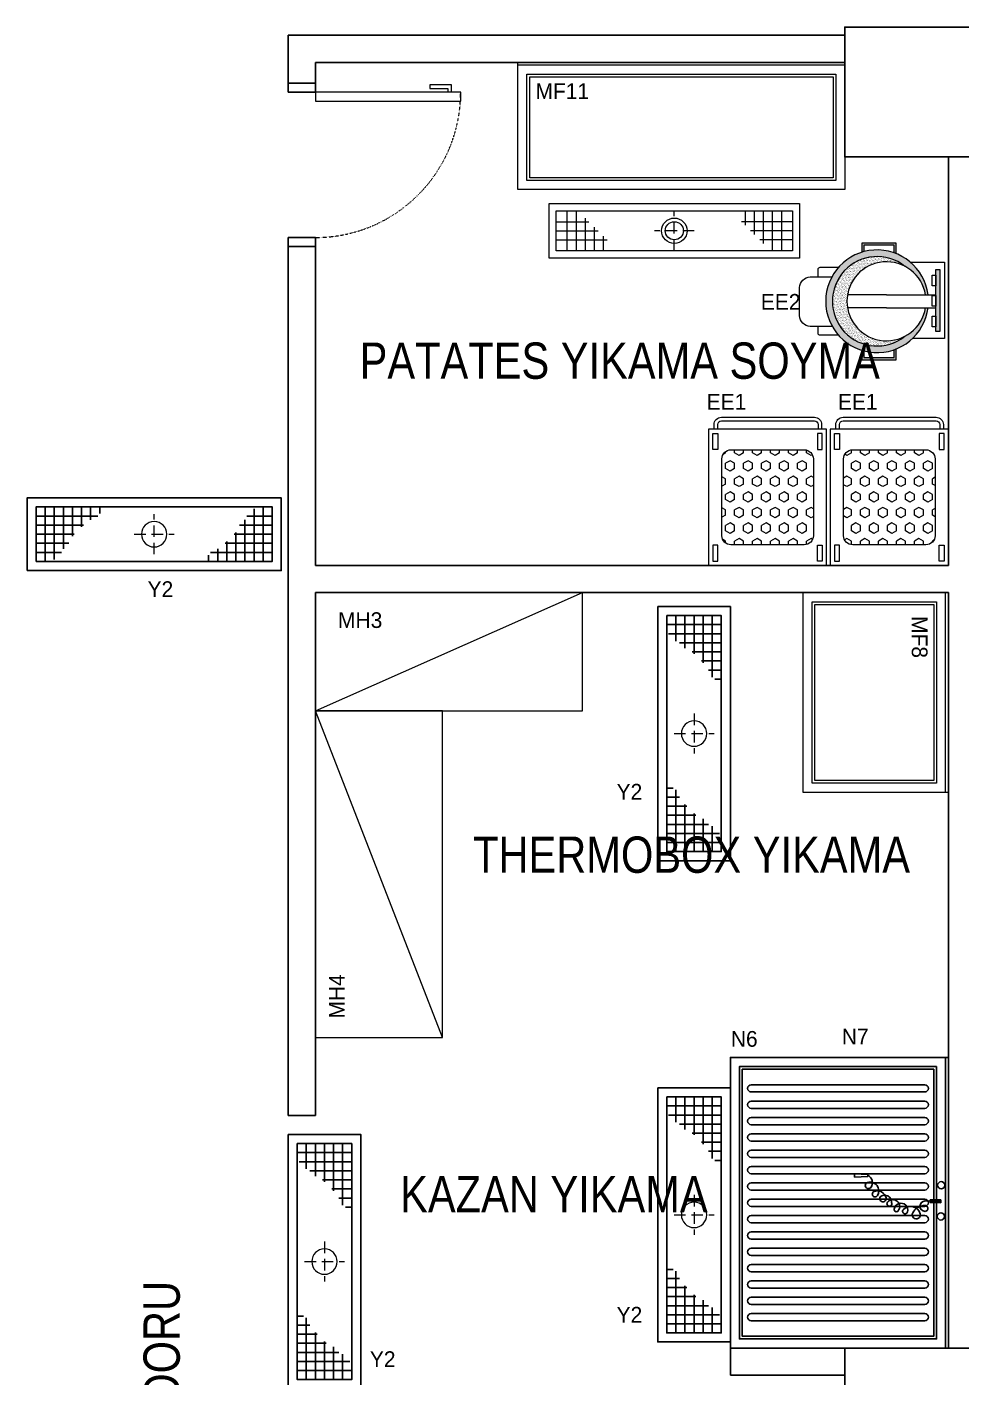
# Model space of a CAD drawing. Header units: millimetres. Extents: x -2535 to 6095, y 13368 to 17802.
# Drawn here: x 3332 to 3846, y 15217 to 15961 of the extents above; entities that cross this region are included whole.
import ezdxf
from ezdxf.enums import TextEntityAlignment as Align

# ---------------------------------------------------------------- set-up
doc = ezdxf.new("R2010")
doc.units = ezdxf.units.MM
doc.linetypes.add('DASHED2', pattern=[9.525, 6.35, -3.175])
doc.linetypes.add('DOT', pattern=[0.25, 0, -0.25])
for name, color, linetype, lineweight in [('BL-G', 102, 'Continuous', 0), ('KAPI', 32, 'Continuous', 0), ('kapi-acilis', 43, 'DOT', 0), ('PLAN', 253, 'Continuous', 0), ('Sktürk_MEVCUT EKİPMAN', 1, 'Continuous', 0), ('Sktürk_YAZI', 24, 'Continuous', 0), ('Tezgah', 7, 'Continuous', 9), ('Yazı', 132, 'Continuous', 15), ('yerizg-a', 7, 'Continuous', 0), ('yerizg-b', 7, 'Continuous', 0), ('YRNO', 7, 'Continuous', 0)]:
    doc.layers.add(name, color=color, linetype=linetype, lineweight=lineweight)
doc.layers.add('S2000-002 Çizgi', color=7, linetype='Continuous')
doc.layers.add('Soğuk Oda (Panel)', color=155, linetype='Continuous')
doc.styles.add('Romans', font='romans.shx')
doc.styles.add('TAKSİM', font='GOTHIC.TTF', dxfattribs={"height": 20})
doc.styles.add('yazı', font='swissck.ttf')

# ---------------------------------------------------------------- blocks, each defined once
blk = doc.blocks.new('A$C6A764375')
at = {"layer": 'Sktürk_MEVCUT EKİPMAN', "color": 1}
for points in [[(0, 70), (180, 70), (180, 68.5), (0, 68.5)], [(0, 70), (180, 70), (180, 0), (0, 0)], [(5, 63.5), (175, 63.5), (175, 5), (5, 5)], [(6.5, 62), (173.5, 62), (173.5, 6.5), (6.5, 6.5)]]:
    blk.add_lwpolyline(points, close=True, dxfattribs=at)
at = {"layer": 'Sktürk_YAZI', "style": 'TAKSİM'}
blk.add_text('MF11', height=8.64, dxfattribs=at).set_placement((24.46, 49.89), align=Align.CENTER)
blk = doc.blocks.new('J-K109l')
at = {"layer": 'KAPI', "linetype": 'Continuous'}
blk.add_lwpolyline([(5, 10), (10, 10), (10, 90), (5, 90)], close=True, dxfattribs=at)
blk.add_lwpolyline([(5, 85), (1, 85), (1, 73), (3, 73), (3, 83), (5, 83)], dxfattribs=at)
at = {"layer": 'kapi-acilis', "linetype": 'DOT'}
blk.add_arc((5, 10), 80, 0, 90, dxfattribs=at)
blk = doc.blocks.new('90')
at = {"linetype": 'Continuous', "ltscale": 5}
for p, q in [((-5892.45, 16570.68), (-5892.45, 16555.68)), ((-5892.45, 16555.68), (-5887.45, 16555.68)), ((-5807.45, 16555.68), (-5802.45, 16555.68))]:
    blk.add_line(p, q, dxfattribs=at)
for points in [[(-5887.45, 16555.68), (-5887.45, 16570.68), (-5892.45, 16570.68), (-5892.45, 16555.68)], [(-5802.45, 16555.68), (-5802.45, 16570.68), (-5807.45, 16570.68), (-5807.45, 16555.68)]]:
    blk.add_lwpolyline(points, dxfattribs=at)
blk.add_blockref('J-K109l', (-5892.45, 16560.68), dxfattribs=at)
blk = doc.blocks.new('Y-SIFON')
at = {"layer": 'yerizg-a', "color": 0, "linetype": 'Continuous'}
blk.add_circle((0, 0), 7, dxfattribs=at)
at = {"layer": 'yerizg-b', "color": 0, "linetype": 'DASHED2'}
for points in [[(0, 11), (0, -11)], [(-11, 0), (11, 0)]]:
    blk.add_lwpolyline(points, dxfattribs=at)
blk = doc.blocks.new('1BS-SAK313A')
at = {"layer": 'yerizg-a', "color": 0}
blk.add_lwpolyline([(0, 0), (138, 0), (138, -30), (0, -30)], close=True, dxfattribs=at)
at = {"layer": 'yerizg-a', "color": 0, "linetype": 'Continuous'}
blk.add_circle((69, -15), 5, dxfattribs=at)
at = {"layer": 'yerizg-b', "color": 0}
for p, q in [((10, -26), (10, -4)), ((15, -4), (15, -26)), ((108, -4), (108, -12)), ((113, -4), (113, -17)), ((118, -4), (118, -22)), ((123, -26), (123, -4)), ((128, -4), (128, -26)), ((4, -10), (22, -10)), ((20, -26), (20, -8)), ((25, -26), (25, -13)), ((134, -10), (106, -10)), ((4, -15), (27, -15)), ((4, -20), (32, -20)), ((30, -26), (30, -18)), ((134, -15), (111, -15)), ((134, -20), (116, -20))]:
    blk.add_line(p, q, dxfattribs=at)
blk.add_lwpolyline([(4, -4), (134, -4), (134, -26), (4, -26)], close=True, dxfattribs=at)
at = {"layer": 'PLAN', "color": 0, "linetype": 'Continuous'}
blk.add_blockref('Y-SIFON', (69, -15), dxfattribs=at)
at = {"layer": 'YRNO', "linetype": 'Continuous', "style": 'Romans', "width": 0.8}
blk.add_attdef('YRNO', text='', height=10, dxfattribs=at).set_placement((120, -40), align=Align.MIDDLE)
blk = doc.blocks.new('87878')
at = {"layer": 'BL-G', "linetype": 'Continuous', "ltscale": 5}
for points in [[(209436.15, 40146.36), (209437.56, 40146.36, -0.234697), (209448.87, 40162.06, -2.076412), (209448.87, 40123.58, -0.234697), (209437.56, 40139.28), (209436.15, 40139.28, 15.937254)], [(209453.65, 40169.06, -0.011134), (209454.83, 40169.51), (209454.83, 40173.84), (209471.51, 40173.84), (209471.51, 40170.16, -0.010848), (209472.69, 40169.81), (209472.69, 40175.02), (209453.65, 40175.02)], [(209429.62, 40125.39), (209431.8, 40125.39), (209431.8, 40159.41), (209429.62, 40159.41)], [(209453.65, 40110.72), (209472.69, 40110.72), (209472.69, 40115.83, -0.010848), (209471.51, 40115.48), (209471.51, 40111.9), (209454.83, 40111.9), (209454.83, 40116.13, -0.011134), (209453.65, 40116.58)]]:
    blk.add_hatch(color=256, dxfattribs=at).paths.add_polyline_path(points)
h = blk.add_hatch(dxfattribs=at)
h.set_pattern_fill('AR-SAND', color=256, scale=0.023578, angle=180, style=0)
h.set_pattern_definition([(217.5, (211871.9553, 37563.8625), (0.03772518, -1.15392753), [0, -0.91029075, 0, -1.01808834, 0, -0.97317268]), (187.5, (211871.9553, 37563.8625), (-1.0598759, -1.6901141), [0, -0.4910779, 0, -0.82045943, 0, -0.31440963]), (147.5, (211872.6919, 37563.8625), (-1.86498404, -0.00338856), [0, -0.29943775, 0, -1.0779759, 0, -1.4073574]), (137.5, (211872.6919, 37563.8625), (-1.80029625, -0.52561775), [0, -0.14971887, 0, -0.70667308, 0, -0.80848192])])
h.paths.add_polyline_path([(209448.87, 40123.58, 2.076412), (209448.87, 40162.06, -1.658135)])
for points in [[(209472.69, 40169.81), (209472.69, 40175.02), (209453.65, 40175.02), (209453.65, 40169.01), (209453.65, 40169.01)], [(209471.51, 40170.16), (209471.51, 40173.84), (209454.83, 40173.84), (209454.83, 40169.49)], [(209445.92, 40121.24), (209427.15, 40121.24), (209427.15, 40163.39), (209444.79, 40163.39)], [(209459.03, 40146.36), (209431.8, 40146.36)], [(209459.03, 40146.36), (209480.49, 40146.36)], [(209459.03, 40139.28), (209431.8, 40139.28)], [(209459.03, 40139.28), (209480.49, 40139.28)], [(209453.65, 40116.58), (209453.65, 40110.72), (209472.69, 40110.72), (209472.69, 40115.83)], [(209454.83, 40116.13), (209454.83, 40111.9), (209471.51, 40111.9), (209471.51, 40115.48)]]:
    blk.add_lwpolyline(points, dxfattribs=at)
for points in [[(209496.87, 40156.62), (209496.87, 40160.2, 0.414214), (209495.69, 40161.38), (209485.58, 40161.38)], [(209489.14, 40156.22), (209489.14, 40156.62), (209500.98, 40156.62, -0.414214), (209506.88, 40150.72), (209506.88, 40135.31, -0.414214), (209500.98, 40129.42), (209489.14, 40129.42)], [(209485.55, 40124.23), (209495.69, 40124.23, 0.414214), (209496.87, 40125.41), (209496.87, 40129.42)]]:
    blk.add_lwpolyline(points, format="xyb", dxfattribs=at)
for points in [[(209429.62, 40125.39), (209429.62, 40159.41), (209431.8, 40159.41), (209431.8, 40125.39)], [(209431.8, 40151.02), (209431.8, 40156.87), (209433.8, 40156.87), (209433.8, 40151.02)], [(209431.8, 40139.72), (209431.8, 40145.57), (209433.8, 40145.57), (209433.8, 40139.72)], [(209431.8, 40128.39), (209431.8, 40134.24), (209433.8, 40134.24), (209433.8, 40128.39)]]:
    blk.add_lwpolyline(points, close=True, dxfattribs=at)
for centre, radius, start, end in [((209464.22, 40142.82), 28.29, 187.18076, 172.81924), ((209459.03, 40142.82), 21.76, 189.35495, 170.64505), ((209464.22, 40142.82), 24.61, 231.43093, 128.56907)]:
    blk.add_arc(centre, radius, start, end, dxfattribs=at)
blk = doc.blocks.new('ARB.Sebze Basma')
h = blk.add_hatch()
h.set_pattern_fill('HEX', color=251, scale=0.9, angle=270, style=0)
h.set_pattern_definition([(270, (-111636.488, 8696.6115), (4.94933518, -9e-16), [2.8575, -5.715]), (30, (-111636.488, 8696.6115), (-2.4746676, 4.28625), [2.8575, -5.715]), (330, (-111636.488, 8693.754), (2.4746676, 4.28625), [2.8575, -5.715])])
h.paths.add_polyline_path([(-52.67, -63.66), (-12.33, -63.66, 0.414214), (-7.33, -58.66), (-7.33, -16.34, 0.414214), (-12.33, -11.34), (-52.67, -11.34, 0.414214), (-57.67, -16.34), (-57.67, -58.66, 0.414214)])
blk.add_lwpolyline([(-65, 0), (-65, -75), (0, -75), (0, 0)], close=True)
at = {"color": 251}
for points in [[(-62.61, -2.35), (-59.93, -2.35), (-59.93, -11.21), (-62.61, -11.21)], [(-2.39, -2.35), (-5.07, -2.35), (-5.07, -11.21), (-2.39, -11.21)], [(-62.61, -72.65), (-59.93, -72.65), (-59.93, -63.79), (-62.61, -63.79)], [(-2.39, -72.65), (-5.07, -72.65), (-5.07, -63.79), (-2.39, -63.79)]]:
    blk.add_lwpolyline(points, close=True, dxfattribs=at)
blk.add_lwpolyline([(-7.33, -16.34), (-7.33, -58.66, -0.414214), (-12.33, -63.66), (-52.67, -63.66, -0.414214), (-57.67, -58.66), (-57.67, -16.34, -0.414214), (-52.67, -11.34), (-12.33, -11.34, -0.414214)], format="xyb", close=True, dxfattribs=at)
for points in [[(-3.03, -75.16), (-3.03, -77.6, -0.414214), (-7.03, -81.6), (-58.25, -81.6, -0.414214), (-62.25, -77.6), (-62.25, -75)], [(-5.03, -75.16), (-5.03, -77.6, -0.414214), (-7.03, -79.6), (-58.25, -79.6, -0.414214), (-60.25, -77.6), (-60.25, -75)]]:
    blk.add_lwpolyline(points, format="xyb", dxfattribs=at)
blk = doc.blocks.new('140x40x13.5')
for p, q in [((-5363.58, 16793.7), (-5363.58, 16763.7)), ((-5358.58, 16764.7), (-5358.58, 16793.7)), ((-5353.58, 16793.7), (-5353.58, 16770.7)), ((-5348.58, 16793.7), (-5348.58, 16777.7)), ((-5343.58, 16793.7), (-5343.58, 16782.7)), ((-5338.58, 16793.7), (-5338.58, 16786.7)), ((-5333.58, 16793.7), (-5333.58, 16790.2)), ((-5248.58, 16792.7), (-5248.58, 16763.7)), ((-5243.58, 16763.7), (-5243.58, 16793.7)), ((-5368.58, 16788.7), (-5341.58, 16788.7)), ((-5363.58, 16788.7), (-5334.58, 16788.7)), ((-5253.58, 16763.7), (-5253.58, 16786.7)), ((-5238.58, 16788.7), (-5252.58, 16788.7)), ((-5368.58, 16783.7), (-5342.58, 16783.7)), ((-5368.58, 16778.7), (-5347.58, 16778.7)), ((-5238.58, 16778.7), (-5259.58, 16778.7)), ((-5258.58, 16763.7), (-5258.58, 16779.7)), ((-5238.58, 16783.7), (-5256.58, 16783.7)), ((-5368.58, 16773.7), (-5350.58, 16773.7)), ((-5268.58, 16763.7), (-5268.58, 16770.7)), ((-5238.58, 16773.7), (-5264.58, 16773.7)), ((-5263.58, 16763.7), (-5263.58, 16774.7)), ((-5368.58, 16768.7), (-5354.58, 16768.7)), ((-5273.58, 16763.7), (-5273.58, 16767.2)), ((-5243.58, 16768.7), (-5272.58, 16768.7)), ((-5238.58, 16768.7), (-5265.58, 16768.7))]:
    blk.add_line(p, q)
for points in [[(-5373.58, 16758.7), (-5233.58, 16758.7), (-5233.58, 16798.7), (-5373.58, 16798.7)], [(-5368.58, 16763.7), (-5238.58, 16763.7), (-5238.58, 16793.7), (-5368.58, 16793.7)]]:
    blk.add_lwpolyline(points, close=True)
at = {"xscale": -1, "rotation": 180}
blk.add_blockref('Y-SIFON', (-5303.58, 16778.7), dxfattribs=at)
at = {"style": 'Romans', "width": 0.8}
blk.add_attdef('YRNO', text='', height=10, dxfattribs=at).set_placement((-5276.85, 16785.34), align=Align.MIDDLE)
blk = doc.blocks.new('A$C59537841')
at = {"layer": 'Sktürk_MEVCUT EKİPMAN', "color": 1}
for points in [[(0, 80), (110, 80), (110, 78.5), (0, 78.5)], [(0, 80), (110, 80), (110, 0), (0, 0)], [(5, 73.5), (105, 73.5), (105, 5), (5, 5)], [(6.5, 72), (103.5, 72), (103.5, 6.5), (6.5, 6.5)]]:
    blk.add_lwpolyline(points, close=True, dxfattribs=at)
at = {"layer": 'Sktürk_YAZI', "style": 'TAKSİM'}
blk.add_text('MF8', height=8.64, dxfattribs=at).set_placement((24.46, 59.89), align=Align.CENTER)
blk = doc.blocks.new('A$C4AAD4218')
at = {"layer": 'Sktürk_MEVCUT EKİPMAN', "color": 1}
blk.add_line((0, 0), (180, 70), dxfattribs=at)
blk.add_lwpolyline([(0, 0), (180, 0), (180, 70), (0, 70)], close=True, dxfattribs=at)
at = {"layer": 'Sktürk_YAZI', "style": 'TAKSİM'}
blk.add_text('MH4', height=8.64, dxfattribs=at).set_placement((22.65, 53.86), align=Align.CENTER)
blk = doc.blocks.new('A$C1D5843A3')
at = {"layer": 'Sktürk_MEVCUT EKİPMAN', "color": 1}
blk.add_line((0, 0), (147, 65), dxfattribs=at)
blk.add_lwpolyline([(0, 0), (147, 0), (147, 65), (0, 65)], close=True, dxfattribs=at)
at = {"layer": 'Sktürk_YAZI', "style": 'TAKSİM'}
blk.add_text('MH3', height=8.64, dxfattribs=at).set_placement((24.66, 45.55), align=Align.CENTER)
blk = doc.blocks.new('A$C7BE05278')
at = {"layer": 'S2000-002 Çizgi'}
h = blk.add_hatch(color=256, dxfattribs=at)
h.paths.add_polyline_path([(4.65, 9.9, -0.025454), (4.81, 10.42, 0.278063), (0.77, 7.52), (1.23, 7.32, -0.265675)])
h.paths.add_polyline_path([(5.35, 10.43, 0.028094), (4.81, 10.42, 0.025454), (4.65, 9.9, -0.030609), (5.18, 9.93, -0.027259)])
h.paths.add_polyline_path([(5.35, 10.43, 0.027259), (5.18, 9.93, -0.171751), (7.9, 8.98), (7.9, 8.98), (7.9, 8.98, -1.347305), (5.22, 7.15, -0.147228), (5.18, 9.93, 0.030609), (4.65, 9.9, 0.138731), (4.75, 7, 1.347306), (8.21, 9.37, 0.162476)])
h.paths.add_polyline_path([(12.46, 12.66), (12.73, 13.08, 0.483116), (4.81, 10.42, -0.028094), (5.35, 10.43, -0.470681)])
for p, q in [((14.4, 47.58), (14.34, 41.67)), ((14.4, 47.58), (14.34, 41.67)), ((15.96, 47.57), (14.4, 47.58)), ((15.96, 47.57), (14.4, 47.58)), ((15.05, 47.56), (14.97, 38.92)), ((15.9, 41.65), (15.96, 47.57)), ((15.9, 41.65), (15.96, 47.57)), ((14.34, 41.67), (15.9, 41.65)), ((14.34, 41.67), (15.9, 41.65)), ((0.47, 7.33), (0, 0.02)), ((0.47, 7.33), (0, 0.02)), ((0, 0.02), (1.86, 0)), ((1.54, 7.31), (0.47, 7.33)), ((1.54, 7.31), (0.47, 7.33)), ((1.86, 0), (1.54, 7.31)), ((1.86, 0), (1.54, 7.31))]:
    blk.add_line(p, q, dxfattribs=at)
for centre in [(6.31, 47.78), (23.47, 47.61)]:
    blk.add_circle(centre, 1.99, dxfattribs=at)
for centre, radius, start, end in [((17.83, 38.9), 2.86, 179.43001, 359.43001), ((19.09, 38.88), 1.6, 359.43001, 179.43001), ((25.13, 38.82), 7.64, 179.43001, 242.03458), ((23.49, 30.88), 5.53, 105.76632, 225.7833), ((22.59, 34.05), 2.23, 242.03458, 105.76632), ((18.07, 21.08), 3.83, 52.40892, 229.11119), ((20, 25.62), 3.8, 74.94983, 261.67628), ((19.64, 23.11), 1.26, 261.67628, 52.40892), ((20.62, 27.93), 1.41, 225.7833, 74.94983), ((14.42, 12.56), 4.98, 103.11986, 200.77428), ((15.59, 16.68), 3.77, 86.01564, 220.67721), ((13.69, 15.69), 1.76, 236.80878, 103.11986), ((16.45, 19.21), 1.37, 229.11119, 116.32433), ((4.79, 5.59), 4.31, 51.245, 156.7533), ((9.42, 8.58), 4.83, 57.01034, 197.57947), ((6.43, 7.63), 1.7, 197.57947, 51.245), ((11.21, 11.34), 1.54, 200.77428, 57.01034)]:
    blk.add_arc(centre, radius, start, end, dxfattribs=at)
blk.add_solid([(15.9, 41.65), (14.34, 41.67), (15.96, 47.57), (14.4, 47.58)], dxfattribs=at)
blk = doc.blocks.new('A$C32235081')
at = {"layer": 'S2000-002 Çizgi', "color": 254}
for p, q in [((15, 11.5), (15, 107)), ((19, 11.5), (19, 107)), ((24, 11.5), (24, 107)), ((28, 11.5), (28, 107)), ((33, 11.5), (33, 107)), ((37, 11.5), (37, 107)), ((42, 11.5), (42, 107)), ((46, 11.5), (46, 107)), ((51, 11.5), (51, 107)), ((55, 11.5), (55, 107)), ((60, 11.5), (60, 107)), ((64, 11.5), (64, 107)), ((69, 11.5), (69, 107)), ((73, 11.5), (73, 107)), ((78, 11.5), (78, 107)), ((82, 11.5), (82, 107)), ((87, 11.5), (87, 107)), ((91, 11.5), (91, 107)), ((96, 11.5), (96, 107)), ((100, 11.5), (100, 107)), ((105, 11.5), (105, 107)), ((109, 11.5), (109, 107)), ((114, 11.5), (114, 107)), ((118, 11.5), (118, 107)), ((123, 11.5), (123, 107)), ((127, 11.5), (127, 107)), ((132, 11.5), (132, 107)), ((136, 11.5), (136, 107)), ((141, 11.5), (141, 107)), ((145, 11.5), (145, 107))]:
    blk.add_line(p, q, dxfattribs=at)
at = {"layer": 'S2000-002 Çizgi'}
for points in [[(0, 120), (160, 120), (160, 0), (0, 0)], [(0, 120), (160, 120), (160, 118.5), (0, 118.5)], [(5, 113.5), (155, 113.5), (155, 5), (5, 5)], [(6.5, 112), (153.5, 112), (153.5, 6.5), (6.5, 6.5)]]:
    blk.add_lwpolyline(points, close=True, dxfattribs=at)
at = {"layer": 'S2000-002 Çizgi', "color": 254}
for centre, start, end in [((17, 107), 0, 180), ((26, 107), 0, 180), ((35, 107), 0, 180), ((44, 107), 0, 180), ((53, 107), 0, 180), ((62, 107), 0, 180), ((71, 107), 0, 180), ((80, 107), 0, 180), ((89, 107), 0, 180), ((98, 107), 0, 180), ((107, 107), 0, 180), ((116, 107), 0, 180), ((125, 107), 0, 180), ((134, 107), 0, 180), ((143, 107), 0, 180), ((17, 11.5), 180, 0), ((26, 11.5), 180, 0), ((35, 11.5), 180, 0), ((44, 11.5), 180, 0), ((53, 11.5), 180, 0), ((62, 11.5), 180, 0), ((71, 11.5), 180, 0), ((80, 11.5), 180, 0), ((89, 11.5), 180, 0), ((98, 11.5), 180, 0), ((107, 11.5), 180, 0), ((116, 11.5), 180, 0), ((125, 11.5), 180, 0), ((134, 11.5), 180, 0), ((143, 11.5), 180, 0)]:
    blk.add_arc(centre, 2, start, end, dxfattribs=at)
at = {"layer": 'S2000-002 Çizgi'}
blk.add_blockref('A$C7BE05278', (64.04, 68.3), dxfattribs=at)

msp = doc.modelspace()

# ---------------------------------------------------------------- linework, layer by layer
for p, q in [((3853.868, 15960.996), (3781.868, 15960.996)), ((3781.868, 15960.996), (3781.868, 15956.496)), ((3475.368, 15956.496), (3475.368, 15930.083)), ((3781.868, 15941.496), (3490.368, 15941.496)), ((3490.368, 15941.496), (3490.368, 15930.083)), ((3838.868, 15889.496), (3838.868, 15664.496)), ((3475.368, 15840.083), (3475.368, 15523.246)), ((3490.368, 15840.083), (3490.368, 15664.496)), ((3838.868, 15664.496), (3490.368, 15664.496)), ((3490.368, 15649.496), (3490.368, 15523.246)), ((3838.868, 15649.496), (3490.368, 15649.496)), ((3838.868, 15439.496), (3838.868, 15649.496)), ((3475.368, 15523.246), (3475.368, 15361.496)), ((3490.368, 15523.246), (3490.368, 15361.496)), ((3838.868, 15439.496), (3838.868, 15301.496)), ((3490.368, 15361.496), (3475.368, 15361.496)), ((3781.868, 15233.496), (3718.868, 15233.496)), ((3838.868, 15233.496), (3718.868, 15233.496)), ((3718.868, 15233.496), (3718.868, 15218.496)), ((3781.868, 15218.496), (3718.868, 15218.496))]:
    msp.add_line(p, q)
at = {"layer": 'S2000-002 Çizgi'}
msp.add_line((3475.368, 15956.496), (3781.868, 15956.496), dxfattribs=at)
at = {"layer": 'Soğuk Oda (Panel)', "color": 0}
for p, q in [((3781.868, 15941.496), (3781.868, 15889.496)), ((3781.868, 15889.496), (3838.868, 15889.496)), ((3838.868, 15233.496), (3781.868, 15233.496)), ((3781.868, 15233.496), (3781.868, 15161.996))]:
    msp.add_line(p, q, dxfattribs=at)
at = {"layer": 'Soğuk Oda (Panel)', "color": 1}
for p, q in [((3490.368, 15930.083), (3475.368, 15930.083)), ((3490.368, 15840.083), (3475.368, 15840.083)), ((3481.919, 15840.083), (3490.368, 15840.083))]:
    msp.add_line(p, q, dxfattribs=at)
at = {"layer": 'Soğuk Oda (Panel)', "color": 0}
for points in [[(3853.868, 15960.996), (3853.868, 15889.496), (3781.868, 15889.496), (3781.868, 15960.996)], [(3853.868, 15161.996), (3853.868, 15233.496), (3781.868, 15233.496), (3781.868, 15161.996)]]:
    msp.add_lwpolyline(points, close=True, dxfattribs=at)

# ---------------------------------------------------------------- block references
at = {"layer": 'BL-G', "linetype": 'Continuous', "ltscale": 5, "rotation": 179.9999999999999}
for name, p in [('1BS-SAK313A', (3757.003, 15833.788)), ('ARB.Sebze Basma', (3706.869, 15664.496)), ('ARB.Sebze Basma', (3773.868, 15664.496))]:
    msp.add_blockref(name, p, dxfattribs=at)
at = {"layer": 'S2000-002 Çizgi'}
msp.add_blockref('A$C1D5843A3', (3490.368, 15584.496), dxfattribs=at)
for name, p, rotation in [('A$C59537841', (3758.868, 15649.496), 270), ('A$C4AAD4218', (3560.368, 15404.496), 90), ('A$C32235081', (3718.868, 15393.496), 270)]:
    msp.add_blockref(name, p, dxfattribs=dict(at, rotation=rotation))
at = {"layer": 'Sktürk_MEVCUT EKİPMAN', "color": 1}
msp.add_blockref('A$C6A764375', (3601.868, 15871.496), dxfattribs=at)
at = {"layer": 'Soğuk Oda (Panel)', "color": 1, "rotation": 270}
for name, p in [('90', (-13080.314, 10037.637)), ('140x40x13.5', (-13079.827, 10268.285)), ('140x40x13.5', (-13079.827, 10003.236)), ('140x40x13.5', (-13283.327, 9977.513))]:
    msp.add_blockref(name, p, dxfattribs=at)
at = {"layer": 'Soğuk Oda (Panel)', "color": 1}
msp.add_blockref('140x40x13.5', (8705.201, -1097.031), dxfattribs=at)
at = {"layer": 'Tezgah', "rotation": 179.9999999999999}
msp.add_blockref('87878', (213263.837, 55952.771), dxfattribs=at)

# ---------------------------------------------------------------- texts
at = {"style": 'TAKSİM'}
for s, p in [('EE2', (3746.523, 15805.325)), ('EE1', (3716.702, 15750.311)), ('EE1', (3788.959, 15750.311)), ('Y2', (3405.048, 15647.121)), ('Y2', (3663.275, 15535.547)), ('N7', (3787.594, 15400.74)), ('N6', (3726.49, 15399.42)), ('Y2', (3663.275, 15247.503)), ('Y2', (3527.435, 15223.052))]:
    msp.add_text(s, height=8.64, dxfattribs=at).set_placement(p, align=Align.CENTER)
at = {"layer": 'Yazı', "color": 0, "style": 'yazı'}
for s, p in [('PATATES YIKAMA SOYMA', (3514.733, 15767.254)), ('THERMOBOX YIKAMA', (3577.191, 15495.192)), ('KAZAN YIKAMA', (3537.057, 15308.167))]:
    msp.add_text(s, height=20, dxfattribs=at).set_placement(p)
msp.add_text('SEVKİYAT KORİDORU', height=20, rotation=90, dxfattribs=at).set_placement((3415.728, 15028.593))

doc.saveas('drawing.dxf')
